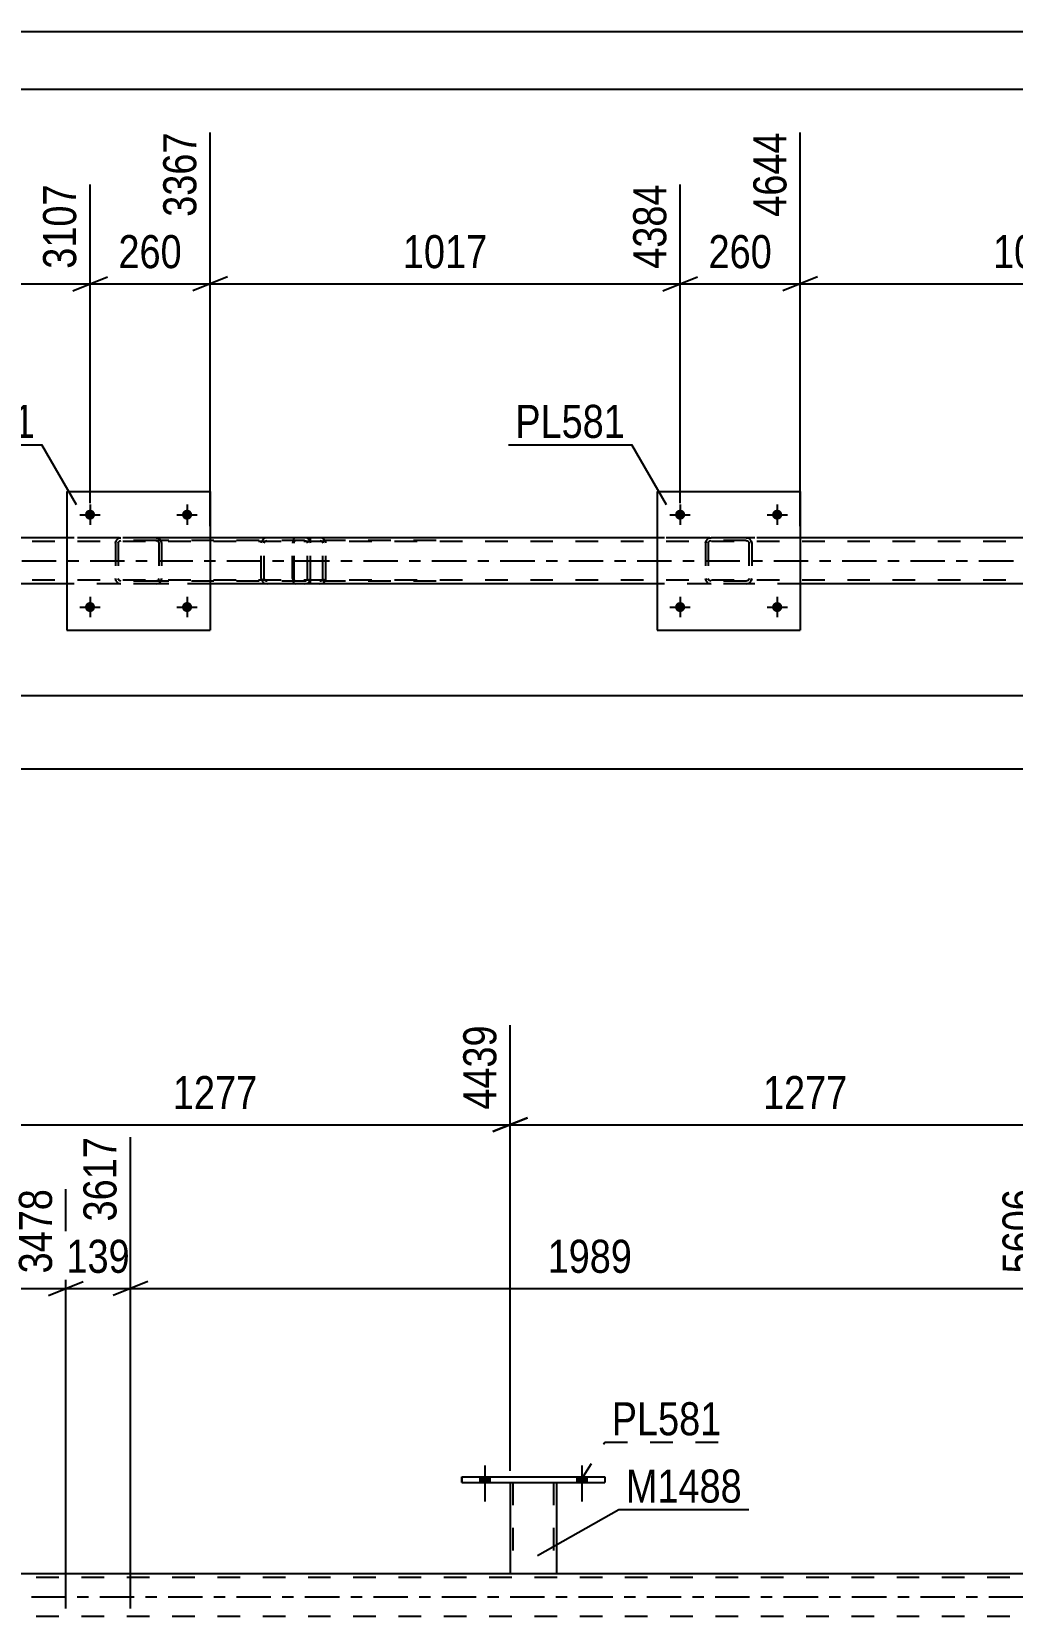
# Model space of a CAD drawing. Header units: millimetres. Extents: x 0 to 841, y 0 to 594.
# Drawn here: x 214.2 to 299.1, y 456.8 to 594 of the extents above; entities that cross this region are included whole.
import ezdxf

# ---------------------------------------------------------------- set-up
doc = ezdxf.new("R2010")
doc.units = ezdxf.units.MM
doc.linetypes.add('DXK_LINE_DOT2', pattern=[3.9198, 1.9599, -1.9599])
doc.linetypes.add('DXK_LINE_DOT3', pattern=[5.9187, 2.979, -0.9799, 0.9799, -0.9799])
doc.styles.add('Arial Narrow', font='ARIALN.TTF', dxfattribs={"height": 0.2})

# ---------------------------------------------------------------- blocks, each defined once
blk = doc.blocks.new('Unknown-800831068-1133')
at = {"color": 5, "linetype": 'Continuous'}
for p, q in [((841, 594), (0, 594)), ((836, 589), (5, 589))]:
    blk.add_line(p, q, dxfattribs=at)
blk = doc.blocks.new('Part-800831068-4525 - 4475')
at = {"color": 7, "linetype": 'DXK_LINE_DOT2'}
for p, q in [((757.11, 549.85), (94.93, 549.85)), ((757.11, 550.17), (115.06, 550.17)), ((229.62, 550.17), (217.22, 550.17)), ((280.7, 550.17), (268.3, 550.17)), ((757.11, 546.49), (94.93, 546.49)), ((229.62, 546.17), (217.22, 546.17)), ((280.7, 546.17), (268.3, 546.17))]:
    blk.add_line(p, q, dxfattribs=at)
at = {"color": 2, "linetype": 'Continuous'}
for p, q in [((217.22, 550.17), (178.54, 550.17)), ((268.3, 550.17), (229.62, 550.17)), ((319.38, 550.17), (280.7, 550.17)), ((217.22, 546.17), (178.54, 546.17)), ((268.3, 546.17), (229.62, 546.17)), ((319.38, 546.17), (280.7, 546.17))]:
    blk.add_line(p, q, dxfattribs=at)
at = {"color": 7, "linetype": 'DXK_LINE_DOT3'}
blk.add_line((94.93, 548.17), (757.11, 548.17), dxfattribs=at)
blk = doc.blocks.new('Part-800831068-4563 - 4475')
at = {"color": 7, "linetype": 'DXK_LINE_DOT2'}
for p, q in [((237.79, 550.17), (222.8, 550.17)), ((237.79, 549.93), (222.8, 549.93)), ((234.07, 549.82), (234.04, 549.69)), ((234.04, 546.65), (234.04, 549.69)), ((234.08, 549.87), (234.07, 549.82)), ((234.3, 549.69), (234.32, 549.78)), ((234.3, 546.65), (234.3, 549.69)), ((234.32, 549.78), (234.37, 549.86)), ((234.56, 550.17), (234.36, 550.13)), ((234.37, 549.86), (234.46, 549.91)), ((234.46, 549.91), (234.56, 549.93)), ((237.99, 550.13), (237.79, 550.17)), ((237.79, 549.93), (237.89, 549.91)), ((237.89, 549.91), (237.97, 549.86)), ((237.97, 549.86), (238.03, 549.78)), ((238.03, 549.78), (238.05, 549.69)), ((238.05, 546.65), (238.05, 549.69)), ((238.27, 549.82), (238.26, 549.87)), ((238.3, 549.69), (238.27, 549.82)), ((238.3, 546.65), (238.3, 549.69)), ((237.79, 546.41), (222.8, 546.41)), ((234.04, 546.65), (234.06, 546.56)), ((234.06, 546.56), (234.08, 546.46)), ((234.32, 546.55), (234.3, 546.65)), ((234.37, 546.48), (234.32, 546.55)), ((234.46, 546.42), (234.37, 546.48)), ((234.56, 546.41), (234.46, 546.42)), ((237.89, 546.42), (237.79, 546.41)), ((237.97, 546.48), (237.89, 546.42)), ((238.03, 546.55), (237.97, 546.48)), ((238.05, 546.65), (238.03, 546.55)), ((238.26, 546.46), (238.28, 546.56)), ((238.28, 546.56), (238.3, 546.65)), ((237.79, 546.17), (222.8, 546.17)), ((234.36, 546.2), (234.56, 546.17)), ((237.79, 546.17), (237.99, 546.2))]:
    blk.add_line(p, q, dxfattribs=at)
for centre, start, end in [((234.54, 549.67), 110.7584, 155.6801), ((237.81, 549.67), 24.32, 69.2417), ((234.54, 546.67), 204.32, 249.2417), ((237.81, 546.67), 290.7584, 335.6801)]:
    blk.add_arc(centre, 0.496, start, end, dxfattribs=at)
blk = doc.blocks.new('Part-800831068-6654 - 4475')
at = {"color": 7, "linetype": 'DXK_LINE_DOT2'}
for p, q in [((272.5, 549.69), (272.54, 549.87)), ((272.54, 549.87), (272.5, 549.69)), ((272.5, 549.69), (272.5, 546.65)), ((272.74, 549.69), (272.76, 549.78)), ((272.74, 549.69), (272.74, 546.65)), ((272.76, 549.78), (272.81, 549.86)), ((272.8, 550.13), (272.98, 550.17)), ((272.98, 550.17), (272.8, 550.13)), ((272.81, 549.86), (272.89, 549.91)), ((272.89, 549.91), (272.98, 549.93)), ((276.02, 550.17), (272.98, 550.17)), ((276.02, 549.93), (272.98, 549.93)), ((276.02, 550.17), (276.2, 550.13)), ((276.2, 550.13), (276.02, 550.17)), ((276.02, 549.93), (276.11, 549.91)), ((276.11, 549.91), (276.19, 549.86)), ((276.19, 549.86), (276.24, 549.78)), ((276.24, 549.78), (276.26, 549.69)), ((276.26, 549.69), (276.26, 546.65)), ((276.46, 549.87), (276.5, 549.69)), ((276.5, 549.69), (276.46, 549.87)), ((276.5, 549.69), (276.5, 546.65)), ((272.54, 546.46), (272.5, 546.65)), ((272.5, 546.65), (272.54, 546.46)), ((272.76, 546.56), (272.74, 546.65)), ((272.81, 546.48), (272.76, 546.56)), ((272.89, 546.43), (272.81, 546.48)), ((272.98, 546.41), (272.89, 546.43)), ((276.02, 546.41), (272.98, 546.41)), ((276.11, 546.43), (276.02, 546.41)), ((276.19, 546.48), (276.11, 546.43)), ((276.24, 546.56), (276.19, 546.48)), ((276.26, 546.65), (276.24, 546.56)), ((276.5, 546.65), (276.46, 546.46)), ((276.46, 546.46), (276.5, 546.65)), ((272.98, 546.17), (272.8, 546.2)), ((272.8, 546.2), (272.98, 546.17)), ((276.02, 546.17), (272.98, 546.17)), ((276.2, 546.2), (276.02, 546.17)), ((276.02, 546.17), (276.2, 546.2))]:
    blk.add_line(p, q, dxfattribs=at)
at = {"color": 7, "linetype": 'DXK_LINE_DOT3'}
blk.add_line((274.5, 548.17), (274.5, 548.17), dxfattribs=at)
at = {"color": 7, "linetype": 'DXK_LINE_DOT2'}
for centre, start, end in [((272.98, 549.69), 112.5, 157.5), ((272.98, 549.69), 112.5, 157.5), ((276.02, 549.69), 22.5, 67.5), ((276.02, 549.69), 22.5, 67.5), ((272.98, 546.65), 202.5, 247.5), ((272.98, 546.65), 202.5, 247.5), ((276.02, 546.65), 292.5, 337.5), ((276.02, 546.65), 292.5, 337.5)]:
    blk.add_arc(centre, 0.48, start, end, dxfattribs=at)
blk = doc.blocks.new('Part-800831068-6657 - 4475')
at = {"color": 2, "linetype": 'Continuous'}
for p, q in [((217.22, 554.17), (217.22, 542.17)), ((217.22, 554.17), (229.62, 554.17)), ((229.62, 554.17), (229.62, 542.17)), ((217.22, 542.17), (229.62, 542.17))]:
    blk.add_line(p, q, dxfattribs=at)
blk = doc.blocks.new('Part-800831068-4577 - 4475')
at = {"color": 7, "linetype": 'DXK_LINE_DOT2'}
for p, q in [((236.77, 549.87), (236.75, 549.69)), ((236.75, 546.65), (236.75, 549.69)), ((236.83, 550.03), (236.77, 549.87)), ((236.92, 550.13), (236.83, 550.03)), ((236.89, 549.69), (236.9, 549.78)), ((236.89, 546.65), (236.89, 549.69)), ((236.9, 549.78), (236.93, 549.86)), ((237.02, 550.17), (236.92, 550.13)), ((236.93, 549.86), (236.97, 549.91)), ((236.97, 549.91), (237.02, 549.93)), ((249.18, 550.17), (237.02, 550.17)), ((249.18, 549.93), (237.02, 549.93)), ((238.3, 549.93), (238.3, 550.17)), ((239.31, 550.13), (239.12, 550.17)), ((239.12, 549.93), (239.21, 549.91)), ((239.21, 549.91), (239.29, 549.86)), ((239.29, 549.86), (239.35, 549.78)), ((239.35, 549.78), (239.37, 549.69)), ((239.37, 546.65), (239.37, 549.69)), ((239.59, 549.82), (239.58, 549.87)), ((239.62, 549.69), (239.59, 549.82)), ((239.62, 546.65), (239.62, 549.69)), ((236.75, 546.65), (236.77, 546.46)), ((236.77, 546.46), (236.83, 546.31)), ((236.83, 546.31), (236.92, 546.2)), ((236.9, 546.55), (236.89, 546.65)), ((236.93, 546.48), (236.9, 546.55)), ((236.97, 546.42), (236.93, 546.48)), ((237.02, 546.41), (236.97, 546.42)), ((249.18, 546.41), (237.02, 546.41)), ((238.3, 546.17), (238.3, 546.41)), ((239.21, 546.42), (239.12, 546.41)), ((239.29, 546.48), (239.21, 546.42)), ((239.35, 546.55), (239.29, 546.48)), ((239.37, 546.65), (239.35, 546.55)), ((239.58, 546.46), (239.6, 546.56)), ((239.6, 546.56), (239.62, 546.65)), ((236.92, 546.2), (237.02, 546.17)), ((249.18, 546.17), (237.02, 546.17)), ((239.12, 546.17), (239.31, 546.2))]:
    blk.add_line(p, q, dxfattribs=at)
for centre, start, end in [((239.13, 549.67), 23.8494, 68.8059), ((239.13, 546.66), 291.1941, 336.1506)]:
    blk.add_arc(centre, 0.492, start, end, dxfattribs=at)
blk = doc.blocks.new('Part-800831068-6655 - 4475')
at = {"color": 2, "linetype": 'Continuous'}
for p, q in [((268.3, 554.17), (268.3, 542.17)), ((268.3, 554.17), (280.7, 554.17)), ((280.7, 554.17), (280.7, 542.17)), ((268.3, 542.17), (280.7, 542.17))]:
    blk.add_line(p, q, dxfattribs=at)
blk = doc.blocks.new('Part-800831068-6656 - 4475')
at = {"color": 7, "linetype": 'DXK_LINE_DOT2'}
for p, q in [((221.42, 549.69), (221.46, 549.87)), ((221.46, 549.87), (221.42, 549.69)), ((221.42, 549.69), (221.42, 546.65)), ((221.66, 549.69), (221.68, 549.78)), ((221.66, 549.69), (221.66, 546.65)), ((221.68, 549.78), (221.73, 549.86)), ((221.72, 550.13), (221.9, 550.17)), ((221.9, 550.17), (221.72, 550.13)), ((221.73, 549.86), (221.81, 549.91)), ((221.81, 549.91), (221.9, 549.93)), ((224.94, 550.17), (221.9, 550.17)), ((224.94, 549.93), (221.9, 549.93)), ((224.94, 550.17), (225.12, 550.13)), ((225.12, 550.13), (224.94, 550.17)), ((224.94, 549.93), (225.03, 549.91)), ((225.03, 549.91), (225.11, 549.86)), ((225.11, 549.86), (225.16, 549.78)), ((225.16, 549.78), (225.18, 549.69)), ((225.18, 549.69), (225.18, 546.65)), ((225.38, 549.87), (225.42, 549.69)), ((225.42, 549.69), (225.38, 549.87)), ((225.42, 549.69), (225.42, 546.65)), ((221.46, 546.46), (221.42, 546.65)), ((221.42, 546.65), (221.46, 546.46)), ((221.68, 546.56), (221.66, 546.65)), ((221.73, 546.48), (221.68, 546.56)), ((221.81, 546.43), (221.73, 546.48)), ((221.9, 546.41), (221.81, 546.43)), ((224.94, 546.41), (221.9, 546.41)), ((225.03, 546.43), (224.94, 546.41)), ((225.11, 546.48), (225.03, 546.43)), ((225.16, 546.56), (225.11, 546.48)), ((225.18, 546.65), (225.16, 546.56)), ((225.42, 546.65), (225.38, 546.46)), ((225.38, 546.46), (225.42, 546.65)), ((221.9, 546.17), (221.72, 546.2)), ((221.72, 546.2), (221.9, 546.17)), ((224.94, 546.17), (221.9, 546.17)), ((225.12, 546.2), (224.94, 546.17)), ((224.94, 546.17), (225.12, 546.2))]:
    blk.add_line(p, q, dxfattribs=at)
at = {"color": 7, "linetype": 'DXK_LINE_DOT3'}
blk.add_line((223.42, 548.17), (223.42, 548.17), dxfattribs=at)
at = {"color": 7, "linetype": 'DXK_LINE_DOT2'}
for centre, start, end in [((221.9, 549.69), 112.5, 157.5), ((221.9, 549.69), 112.5, 157.5), ((224.94, 549.69), 22.5, 67.5), ((224.94, 549.69), 22.5, 67.5), ((221.9, 546.65), 202.5, 247.5), ((221.9, 546.65), 202.5, 247.5), ((224.94, 546.65), 292.5, 337.5), ((224.94, 546.65), 292.5, 337.5)]:
    blk.add_arc(centre, 0.48, start, end, dxfattribs=at)
blk = doc.blocks.new('Bolt-800831068-6683 - 4475')
at = {"linetype": 'Continuous'}
for points in [[(270.74, 544.17, -1), (269.86, 544.17, -1)], [(279.14, 544.17, -1), (278.26, 544.17, -1)]]:
    blk.add_hatch(color=1, dxfattribs=at).paths.add_polyline_path(points)
at = {"color": 1, "linetype": 'Continuous'}
for p, q in [((270.3, 545.05), (270.3, 543.29)), ((278.7, 545.05), (278.7, 543.29)), ((269.42, 544.17), (271.18, 544.17)), ((277.82, 544.17), (279.58, 544.17))]:
    blk.add_line(p, q, dxfattribs=at)
blk = doc.blocks.new('Bolt-800831068-6684 - 4475')
at = {"linetype": 'Continuous'}
for points in [[(270.74, 552.17, -1), (269.86, 552.17, -1)], [(279.14, 552.17, -1), (278.26, 552.17, -1)]]:
    blk.add_hatch(color=1, dxfattribs=at).paths.add_polyline_path(points)
at = {"color": 1, "linetype": 'Continuous'}
for p, q in [((269.42, 552.17), (271.18, 552.17)), ((270.3, 553.05), (270.3, 551.29)), ((277.82, 552.17), (279.58, 552.17)), ((278.7, 553.05), (278.7, 551.29))]:
    blk.add_line(p, q, dxfattribs=at)
blk = doc.blocks.new('Bolt-800831068-6685 - 4475')
at = {"linetype": 'Continuous'}
for points in [[(219.66, 544.17, -1), (218.78, 544.17, -1)], [(228.06, 544.17, -1), (227.18, 544.17, -1)]]:
    blk.add_hatch(color=1, dxfattribs=at).paths.add_polyline_path(points)
at = {"color": 1, "linetype": 'Continuous'}
for p, q in [((219.22, 545.05), (219.22, 543.29)), ((227.62, 545.05), (227.62, 543.29)), ((218.34, 544.17), (220.1, 544.17)), ((226.74, 544.17), (228.5, 544.17))]:
    blk.add_line(p, q, dxfattribs=at)
blk = doc.blocks.new('Bolt-800831068-6686 - 4475')
at = {"linetype": 'Continuous'}
for points in [[(219.66, 552.17, -1), (218.78, 552.17, -1)], [(228.06, 552.17, -1), (227.18, 552.17, -1)]]:
    blk.add_hatch(color=1, dxfattribs=at).paths.add_polyline_path(points)
at = {"color": 1, "linetype": 'Continuous'}
for p, q in [((218.34, 552.17), (220.1, 552.17)), ((219.22, 553.05), (219.22, 551.29)), ((226.74, 552.17), (228.5, 552.17)), ((227.62, 553.05), (227.62, 551.29))]:
    blk.add_line(p, q, dxfattribs=at)
blk = doc.blocks.new('Part-800831068-6994 - 3195')
at = {"color": 2, "linetype": 'Continuous'}
for p, q in [((251.39, 468.35), (251.39, 468.83)), ((251.39, 468.83), (251.39, 468.83)), ((251.39, 468.83), (263.79, 468.83)), ((251.39, 468.35), (251.39, 468.35)), ((251.39, 468.35), (263.79, 468.35)), ((263.79, 468.83), (263.79, 468.35))]:
    blk.add_line(p, q, dxfattribs=at)
at = {"color": 7, "linetype": 'DXK_LINE_DOT2'}
for p, q in [((251.39, 468.83), (251.39, 468.35)), ((251.39, 468.83), (251.39, 468.83)), ((251.39, 468.35), (251.39, 468.35)), ((263.79, 468.83), (263.79, 468.35))]:
    blk.add_line(p, q, dxfattribs=at)
blk = doc.blocks.new('Part-800831068-3322 - 3195')
at = {"color": 7, "linetype": 'DXK_LINE_DOT2'}
for p, q in [((792.74, 460.12), (78.02, 460.12)), ((259.59, 460.44), (255.59, 460.44)), ((792.74, 456.76), (78.02, 456.76))]:
    blk.add_line(p, q, dxfattribs=at)
at = {"color": 2, "linetype": 'Continuous'}
for p, q in [((255.59, 460.44), (208.51, 460.44)), ((306.67, 460.44), (259.59, 460.44))]:
    blk.add_line(p, q, dxfattribs=at)
at = {"color": 7, "linetype": 'DXK_LINE_DOT3'}
blk.add_line((78.02, 458.44), (792.74, 458.44), dxfattribs=at)
blk = doc.blocks.new('Part-800831068-6993 - 3195')
at = {"color": 2, "linetype": 'Continuous'}
for p, q in [((255.59, 468.35), (255.59, 460.44)), ((259.59, 468.35), (259.59, 460.44)), ((259.55, 460.44), (255.59, 460.44)), ((259.59, 460.44), (259.55, 460.44))]:
    blk.add_line(p, q, dxfattribs=at)
at = {"color": 7, "linetype": 'DXK_LINE_DOT2'}
for p, q in [((255.59, 468.35), (259.59, 468.35)), ((255.59, 468.35), (255.59, 468.35)), ((255.59, 468.35), (255.59, 468.35)), ((255.83, 468.35), (255.83, 460.44)), ((259.35, 468.35), (259.35, 460.44)), ((259.59, 468.35), (259.59, 468.35)), ((259.59, 468.35), (259.59, 468.35)), ((259.33, 460.44), (259.35, 460.44))]:
    blk.add_line(p, q, dxfattribs=at)
blk = doc.blocks.new('Bolt-800831068-7022 - 3195')
at = {"linetype": 'Continuous'}
for points in [[(252.95, 468.35), (253.83, 468.35), (253.83, 468.83), (252.95, 468.83)], [(261.35, 468.35), (262.23, 468.35), (262.23, 468.83), (261.35, 468.83)]]:
    blk.add_hatch(color=1, dxfattribs=at).paths.add_polyline_path(points)
at = {"color": 1, "linetype": 'Continuous'}
for p, q in [((253.39, 469.83), (253.39, 466.71)), ((261.79, 469.83), (261.79, 466.71)), ((252.95, 468.83), (252.95, 468.35)), ((253.83, 468.83), (253.83, 468.35)), ((261.35, 468.83), (261.35, 468.35)), ((262.23, 468.83), (262.23, 468.35))]:
    blk.add_line(p, q, dxfattribs=at)
blk = doc.blocks.new('Bolt-800831068-7023 - 3195')
at = {"linetype": 'Continuous'}
for points in [[(252.95, 468.35), (253.83, 468.35), (253.83, 468.83), (252.95, 468.83)], [(261.35, 468.35), (262.23, 468.35), (262.23, 468.83), (261.35, 468.83)]]:
    blk.add_hatch(color=1, dxfattribs=at).paths.add_polyline_path(points)
at = {"color": 1, "linetype": 'Continuous'}
for p, q in [((253.39, 469.83), (253.39, 466.71)), ((261.79, 469.83), (261.79, 466.71)), ((252.95, 468.83), (252.95, 468.35)), ((253.83, 468.83), (253.83, 468.35)), ((261.35, 468.83), (261.35, 468.35)), ((262.23, 468.83), (262.23, 468.35))]:
    blk.add_line(p, q, dxfattribs=at)
blk = doc.blocks.new('StraightDimension-800831068-11076 - 4475')
at = {"color": 7, "linetype": 'Continuous'}
for p, q in [((229.62, 551.17), (229.62, 585.28)), ((270.3, 553.17), (270.3, 580.78)), ((231.12, 572.77), (228.12, 571.57)), ((268.8, 571.57), (271.8, 572.77)), ((229.62, 572.17), (270.3, 572.17))]:
    blk.add_line(p, q, dxfattribs=at)
at = {"color": 0}
blk.add_wipeout([(254.22, 572.92), (254.22, 577.12), (245.7, 577.12), (245.7, 572.92)], dxfattribs=at)
at = {"color": 3, "style": 'Arial Narrow'}
blk.add_text('1017', height=2.863, dxfattribs=at).set_placement((246.3, 573.52))
at = {"color": 0, "linetype": 'Continuous'}
blk.add_wipeout([(269.7, 581.38), (265.5, 581.38), (265.5, 572.87), (269.7, 572.87)], dxfattribs=at)
at = {"color": 3, "linetype": 'Continuous', "style": 'Arial Narrow'}
blk.add_text('4384', height=2.863, rotation=90.0002, dxfattribs=at).set_placement((269.1, 573.47))
blk = doc.blocks.new('StraightDimension-800831068-11077 - 4475')
at = {"color": 7, "linetype": 'Continuous'}
for p, q in [((229.62, 551.17), (229.62, 585.28)), ((219.22, 553.17), (219.22, 580.78)), ((217.72, 571.57), (220.72, 572.77)), ((231.12, 572.77), (228.12, 571.57)), ((219.22, 572.17), (229.62, 572.17))]:
    blk.add_line(p, q, dxfattribs=at)
at = {"color": 0}
blk.add_wipeout([(227.76, 572.92), (227.76, 577.12), (221.08, 577.12), (221.08, 572.92)], dxfattribs=at)
at = {"color": 3, "style": 'Arial Narrow'}
blk.add_text('260', height=2.863, dxfattribs=at).set_placement((221.68, 573.52))
at = {"color": 0, "linetype": 'Continuous'}
blk.add_wipeout([(229.02, 585.88), (224.82, 585.88), (224.82, 577.37), (229.02, 577.37)], dxfattribs=at)
at = {"color": 3, "linetype": 'Continuous', "style": 'Arial Narrow'}
blk.add_text('3367', height=2.863, rotation=90.0002, dxfattribs=at).set_placement((228.42, 577.97))
blk = doc.blocks.new('StraightDimension-800831068-11074 - 4475')
at = {"color": 7, "linetype": 'Continuous'}
for p, q in [((280.7, 551.17), (280.7, 585.28)), ((321.38, 553.17), (321.38, 580.78)), ((282.2, 572.77), (279.2, 571.57)), ((319.88, 571.57), (322.88, 572.77)), ((280.7, 572.17), (321.38, 572.17))]:
    blk.add_line(p, q, dxfattribs=at)
at = {"color": 0}
blk.add_wipeout([(305.3, 572.92), (305.3, 577.12), (296.79, 577.12), (296.79, 572.92)], dxfattribs=at)
at = {"color": 3, "style": 'Arial Narrow'}
blk.add_text('1017', height=2.863, dxfattribs=at).set_placement((297.39, 573.52))
at = {"color": 0, "linetype": 'Continuous'}
blk.add_wipeout([(320.78, 581.38), (316.58, 581.38), (316.58, 572.87), (320.78, 572.87)], dxfattribs=at)
at = {"color": 3, "linetype": 'Continuous', "style": 'Arial Narrow'}
blk.add_text('5661', height=2.863, rotation=90.0002, dxfattribs=at).set_placement((320.18, 573.47))
blk = doc.blocks.new('StraightDimension-800831068-11075 - 4475')
at = {"color": 7, "linetype": 'Continuous'}
for p, q in [((280.7, 551.17), (280.7, 585.28)), ((270.3, 553.17), (270.3, 580.78)), ((268.8, 571.57), (271.8, 572.77)), ((282.2, 572.77), (279.2, 571.57)), ((270.3, 572.17), (280.7, 572.17))]:
    blk.add_line(p, q, dxfattribs=at)
at = {"color": 0}
blk.add_wipeout([(278.84, 572.92), (278.84, 577.12), (272.16, 577.12), (272.16, 572.92)], dxfattribs=at)
at = {"color": 3, "style": 'Arial Narrow'}
blk.add_text('260', height=2.863, dxfattribs=at).set_placement((272.76, 573.52))
at = {"color": 0, "linetype": 'Continuous'}
blk.add_wipeout([(280.1, 585.88), (275.9, 585.88), (275.9, 577.37), (280.1, 577.37)], dxfattribs=at)
at = {"color": 3, "linetype": 'Continuous', "style": 'Arial Narrow'}
blk.add_text('4644', height=2.863, rotation=90.0002, dxfattribs=at).set_placement((279.5, 577.97))
blk = doc.blocks.new('StraightDimension-800831068-11078 - 4475')
at = {"color": 7, "linetype": 'Continuous'}
for p, q in [((178.54, 551.17), (178.54, 585.28)), ((219.22, 553.17), (219.22, 580.78)), ((180.04, 572.77), (177.04, 571.57)), ((217.72, 571.57), (220.72, 572.77)), ((178.54, 572.17), (219.22, 572.17))]:
    blk.add_line(p, q, dxfattribs=at)
at = {"color": 0}
blk.add_wipeout([(203.14, 572.92), (203.14, 577.12), (194.62, 577.12), (194.62, 572.92)], dxfattribs=at)
at = {"color": 3, "style": 'Arial Narrow'}
blk.add_text('1017', height=2.863, dxfattribs=at).set_placement((195.22, 573.52))
at = {"color": 0, "linetype": 'Continuous'}
blk.add_wipeout([(218.62, 581.38), (214.42, 581.38), (214.42, 572.87), (218.62, 572.87)], dxfattribs=at)
at = {"color": 3, "linetype": 'Continuous', "style": 'Arial Narrow'}
blk.add_text('3107', height=2.863, rotation=90.0002, dxfattribs=at).set_placement((218.02, 573.47))
blk = doc.blocks.new('StraightDimension-800831068-11753 - 4475')
at = {"color": 7, "linetype": 'Continuous'}
blk.add_line((94.29, 530.15), (794.87, 530.15), dxfattribs=at)
blk = doc.blocks.new('StraightDimension-800831068-11765 - 4475')
at = {"color": 7, "linetype": 'Continuous'}
blk.add_line((94.93, 536.51), (794.23, 536.51), dxfattribs=at)
blk = doc.blocks.new('StraightDimension-800831068-10562 - 3195')
at = {"color": 7, "linetype": 'Continuous'}
for p, q in [((204.51, 469.35), (204.51, 507.95)), ((255.59, 469.35), (255.59, 507.95)), ((206.01, 499.94), (203.01, 498.74)), ((254.09, 498.74), (257.09, 499.94)), ((204.51, 499.34), (255.59, 499.34))]:
    blk.add_line(p, q, dxfattribs=at)
at = {"color": 0}
blk.add_wipeout([(234.31, 500.09), (234.31, 504.29), (225.79, 504.29), (225.79, 500.09)], dxfattribs=at)
at = {"color": 3, "style": 'Arial Narrow'}
blk.add_text('1277', height=2.863, dxfattribs=at).set_placement((226.39, 500.69))
at = {"color": 0, "linetype": 'Continuous'}
blk.add_wipeout([(254.99, 508.55), (250.79, 508.55), (250.79, 500.04), (254.99, 500.04)], dxfattribs=at)
at = {"color": 3, "linetype": 'Continuous', "style": 'Arial Narrow'}
blk.add_text('4439', height=2.863, rotation=90.0002, dxfattribs=at).set_placement((254.39, 500.64))
blk = doc.blocks.new('StraightDimension-800831068-3597 - 3195')
at = {"color": 7, "linetype": 'Continuous'}
for p, q in [((137.57, 457.44), (137.57, 498.27)), ((217.13, 457.44), (217.13, 493.77)), ((139.07, 485.76), (136.07, 484.56)), ((137.57, 485.16), (217.13, 485.16)), ((215.63, 484.56), (218.63, 485.76))]:
    blk.add_line(p, q, dxfattribs=at)
at = {"color": 0}
blk.add_wipeout([(181.61, 485.91), (181.61, 490.11), (173.1, 490.11), (173.1, 485.91)], dxfattribs=at)
at = {"color": 3, "style": 'Arial Narrow'}
blk.add_text('1989', height=2.863, dxfattribs=at).set_placement((173.7, 486.51))
at = {"color": 0, "linetype": 'Continuous'}
blk.add_wipeout([(216.53, 494.37), (212.33, 494.37), (212.33, 485.86), (216.53, 485.86)], dxfattribs=at)
at = {"color": 3, "linetype": 'Continuous', "style": 'Arial Narrow'}
blk.add_text('3478', height=2.863, rotation=90.0002, dxfattribs=at).set_placement((215.93, 486.46))
blk = doc.blocks.new('StraightDimension-800831068-3616 - 3195')
at = {"color": 7, "linetype": 'Continuous'}
for p, q in [((222.71, 457.44), (222.71, 498.27)), ((217.13, 457.44), (217.13, 493.77)), ((215.63, 484.56), (218.63, 485.76)), ((217.13, 485.16), (222.71, 485.16)), ((224.21, 485.76), (221.21, 484.56))]:
    blk.add_line(p, q, dxfattribs=at)
at = {"color": 0}
blk.add_wipeout([(223.26, 485.91), (223.26, 490.11), (216.58, 490.11), (216.58, 485.91)], dxfattribs=at)
at = {"color": 3, "style": 'Arial Narrow'}
blk.add_text('139', height=2.863, dxfattribs=at).set_placement((217.18, 486.51))
at = {"color": 0, "linetype": 'Continuous'}
blk.add_wipeout([(222.11, 498.87), (217.91, 498.87), (217.91, 490.36), (222.11, 490.36)], dxfattribs=at)
at = {"color": 3, "linetype": 'Continuous', "style": 'Arial Narrow'}
blk.add_text('3617', height=2.863, rotation=90.0002, dxfattribs=at).set_placement((221.51, 490.96))
blk = doc.blocks.new('StraightDimension-800831068-3635 - 3195')
at = {"color": 7, "linetype": 'Continuous'}
for p, q in [((222.71, 457.44), (222.71, 498.27)), ((302.27, 457.44), (302.27, 493.77)), ((224.21, 485.76), (221.21, 484.56)), ((222.71, 485.16), (302.27, 485.16)), ((300.77, 484.56), (303.77, 485.76))]:
    blk.add_line(p, q, dxfattribs=at)
at = {"color": 0}
blk.add_wipeout([(266.74, 485.91), (266.74, 490.11), (258.23, 490.11), (258.23, 485.91)], dxfattribs=at)
at = {"color": 3, "style": 'Arial Narrow'}
blk.add_text('1989', height=2.863, dxfattribs=at).set_placement((258.83, 486.51))
at = {"color": 0, "linetype": 'Continuous'}
blk.add_wipeout([(301.67, 494.37), (297.47, 494.37), (297.47, 485.86), (301.67, 485.86)], dxfattribs=at)
at = {"color": 3, "linetype": 'Continuous', "style": 'Arial Narrow'}
blk.add_text('5606', height=2.863, rotation=90.0002, dxfattribs=at).set_placement((301.07, 486.46))
blk = doc.blocks.new('StraightDimension-800831068-10561 - 3195')
at = {"color": 7, "linetype": 'Continuous'}
for p, q in [((255.59, 469.35), (255.59, 507.95)), ((306.67, 469.35), (306.67, 507.95)), ((257.09, 499.94), (254.09, 498.74)), ((305.17, 498.74), (308.17, 499.94)), ((255.59, 499.34), (306.67, 499.34))]:
    blk.add_line(p, q, dxfattribs=at)
at = {"color": 0}
blk.add_wipeout([(285.39, 500.09), (285.39, 504.29), (276.87, 504.29), (276.87, 500.09)], dxfattribs=at)
at = {"color": 3, "style": 'Arial Narrow'}
blk.add_text('1277', height=2.863, dxfattribs=at).set_placement((277.47, 500.69))
at = {"color": 0, "linetype": 'Continuous'}
blk.add_wipeout([(306.07, 508.55), (301.87, 508.55), (301.87, 500.04), (306.07, 500.04)], dxfattribs=at)
at = {"color": 3, "linetype": 'Continuous', "style": 'Arial Narrow'}
blk.add_text('5716', height=2.863, rotation=90.0002, dxfattribs=at).set_placement((305.47, 500.64))
blk = doc.blocks.new('Mark-800831068-11827 - 4475')
at = {"color": 0}
blk.add_wipeout([(214.45, 558.82), (214.45, 561.82), (204.95, 561.82), (204.95, 558.82)], dxfattribs=at)
blk.add_wipeout([(214.45, 558.82), (214.45, 561.82), (204.95, 561.82), (204.95, 558.82)], dxfattribs=at)
at = {"color": 30, "linetype": 'Continuous'}
for p in [(204.35, 558.22), (218.05, 553.02)]:
    blk.add_line(p, (215.05, 558.22), dxfattribs=at)
at = {"color": 3, "style": 'Arial Narrow'}
blk.add_text('PL581', height=2.863, dxfattribs=at).set_placement((204.95, 558.82))
blk = doc.blocks.new('Mark-800831068-11824 - 4475')
at = {"color": 0}
blk.add_wipeout([(265.53, 558.82), (265.53, 561.82), (256.03, 561.82), (256.03, 558.82)], dxfattribs=at)
blk.add_wipeout([(265.53, 558.82), (265.53, 561.82), (256.03, 561.82), (256.03, 558.82)], dxfattribs=at)
at = {"color": 30, "linetype": 'Continuous'}
for p in [(255.43, 558.22), (269.13, 553.02)]:
    blk.add_line(p, (266.13, 558.22), dxfattribs=at)
at = {"color": 3, "style": 'Arial Narrow'}
blk.add_text('PL581', height=2.863, dxfattribs=at).set_placement((256.03, 558.82))
blk = doc.blocks.new('Mark-800831068-10826 - 3195')
at = {"color": 0}
blk.add_wipeout([(275.65, 466.61), (275.65, 469.61), (265.6, 469.61), (265.6, 466.61)], dxfattribs=at)
blk.add_wipeout([(275.65, 466.61), (275.65, 469.61), (265.6, 469.61), (265.6, 466.61)], dxfattribs=at)
at = {"color": 30, "linetype": 'Continuous'}
for p, q in [((257.94, 462.03), (265, 466.01)), ((265, 466.01), (276.25, 466.01))]:
    blk.add_line(p, q, dxfattribs=at)
at = {"color": 3, "style": 'Arial Narrow'}
blk.add_text('M1488', height=2.863, dxfattribs=at).set_placement((265.6, 466.61))
blk = doc.blocks.new('Mark-800831068-10829 - 3195')
at = {"color": 0}
blk.add_wipeout([(273.89, 472.44), (273.89, 475.44), (264.38, 475.44), (264.38, 472.44)], dxfattribs=at)
blk.add_wipeout([(273.89, 472.44), (273.89, 475.44), (264.38, 475.44), (264.38, 472.44)], dxfattribs=at)
at = {"color": 30, "linetype": 'DXK_LINE_DOT2'}
for p, q in [((261.59, 468.35), (263.78, 471.84)), ((263.78, 471.84), (274.49, 471.84))]:
    blk.add_line(p, q, dxfattribs=at)
at = {"color": 3, "style": 'Arial Narrow'}
blk.add_text('PL581', height=2.863, dxfattribs=at).set_placement((264.38, 472.44))

msp = doc.modelspace()

# ---------------------------------------------------------------- block references
for name in ['Unknown-800831068-1133', 'Part-800831068-6657 - 4475', 'Part-800831068-6655 - 4475', 'Part-800831068-4525 - 4475', 'Bolt-800831068-6686 - 4475', 'Bolt-800831068-6684 - 4475', 'Part-800831068-6656 - 4475', 'Part-800831068-4563 - 4475', 'Part-800831068-4577 - 4475', 'Part-800831068-6654 - 4475', 'Bolt-800831068-6685 - 4475', 'Bolt-800831068-6683 - 4475', 'Bolt-800831068-7022 - 3195', 'Bolt-800831068-7023 - 3195', 'Part-800831068-6994 - 3195', 'Part-800831068-6993 - 3195', 'Part-800831068-3322 - 3195']:
    msp.add_blockref(name, (0, 0))

# ---------------------------------------------------------------- next in the draw order: block references
for name in ['StraightDimension-800831068-11076 - 4475', 'StraightDimension-800831068-11074 - 4475', 'StraightDimension-800831068-11753 - 4475', 'StraightDimension-800831068-10562 - 3195']:
    msp.add_blockref(name, (0, 0))

# ---------------------------------------------------------------- next in the draw order: block references
for name in ['StraightDimension-800831068-11077 - 4475', 'StraightDimension-800831068-11075 - 4475', 'StraightDimension-800831068-11765 - 4475', 'StraightDimension-800831068-3597 - 3195']:
    msp.add_blockref(name, (0, 0))

# ---------------------------------------------------------------- next in the draw order: block references
for name in ['StraightDimension-800831068-11078 - 4475', 'Mark-800831068-11824 - 4475', 'StraightDimension-800831068-3616 - 3195']:
    msp.add_blockref(name, (0, 0))

# ---------------------------------------------------------------- next in the draw order: block references
for name in ['Mark-800831068-11827 - 4475', 'StraightDimension-800831068-3635 - 3195']:
    msp.add_blockref(name, (0, 0))

# ---------------------------------------------------------------- next in the draw order: block references
msp.add_blockref('StraightDimension-800831068-10561 - 3195', (0, 0))

# ---------------------------------------------------------------- next in the draw order: block references
msp.add_blockref('Mark-800831068-10826 - 3195', (0, 0))

# ---------------------------------------------------------------- next in the draw order: block references
msp.add_blockref('Mark-800831068-10829 - 3195', (0, 0))

doc.saveas('drawing.dxf')
